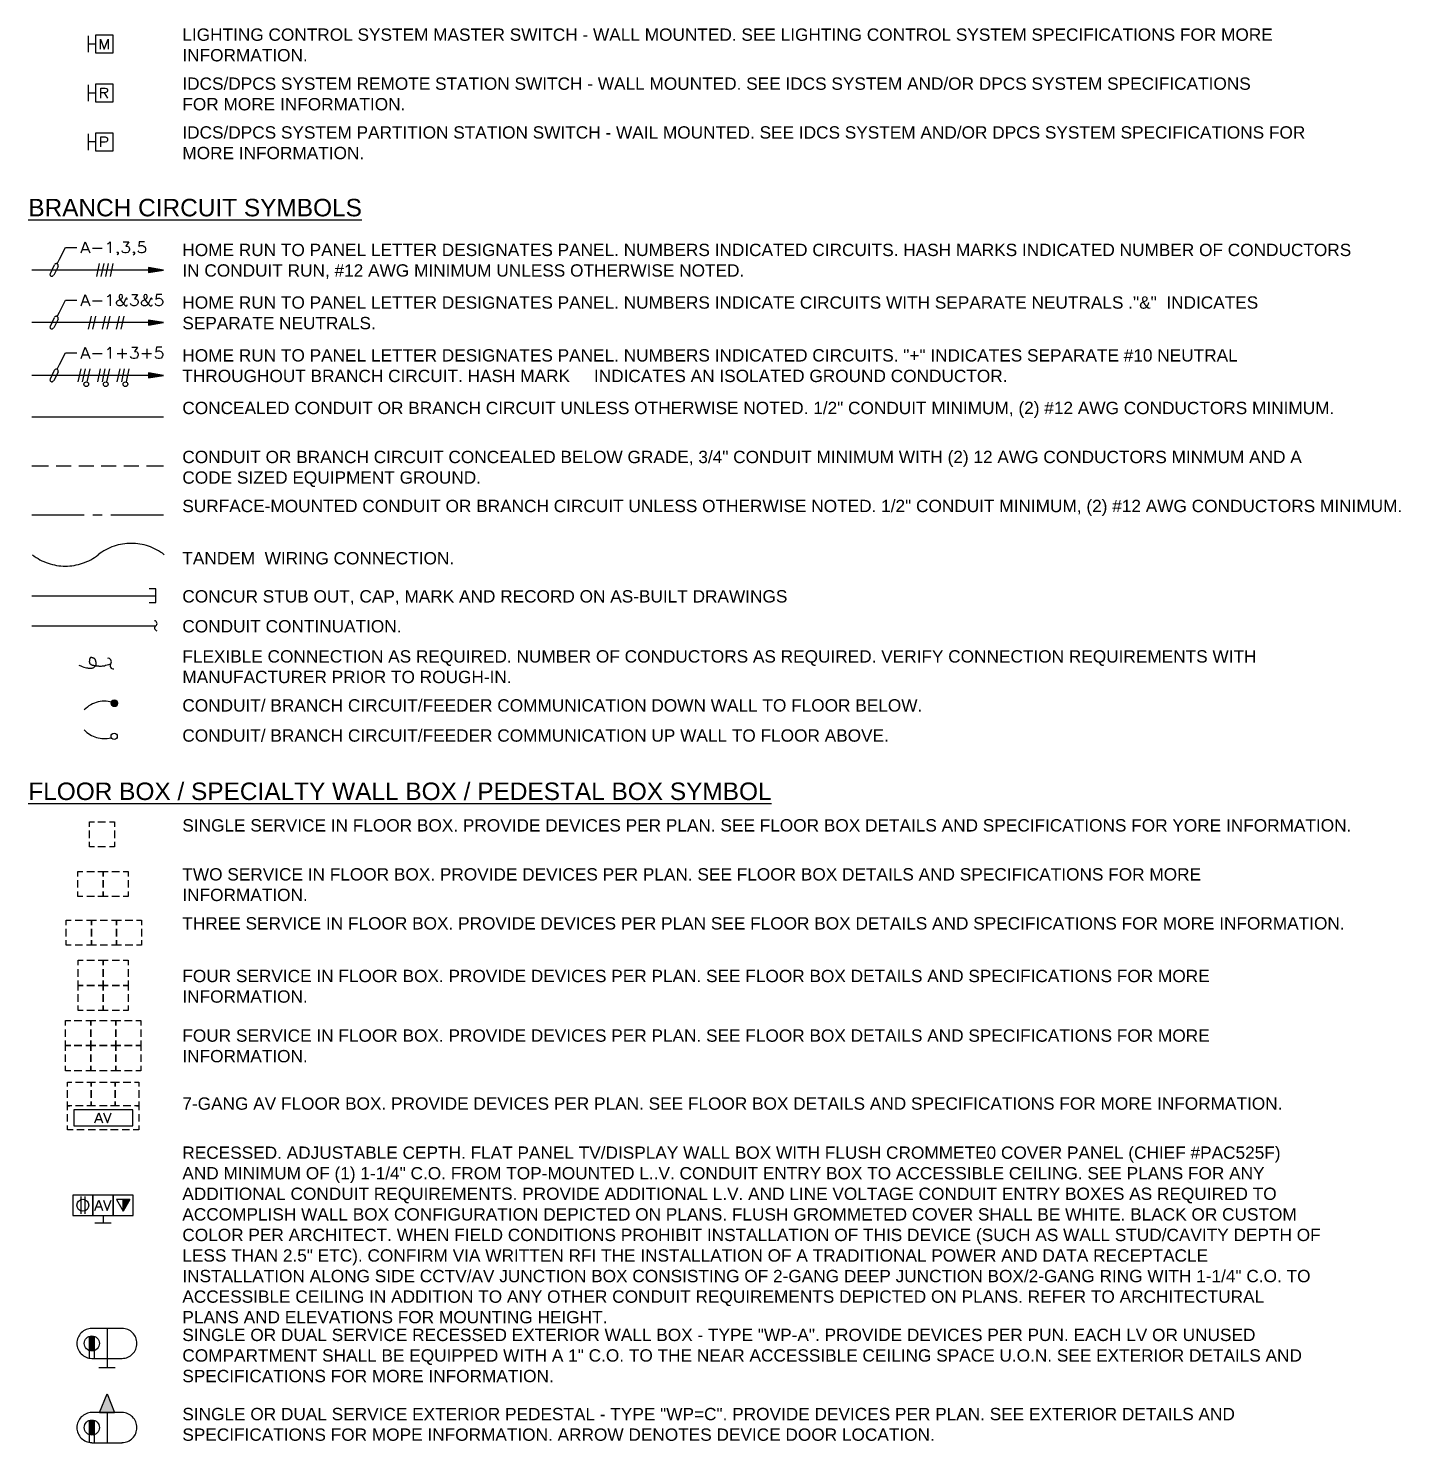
# Model space of a CAD drawing. Header units: millimetres. Extents: x 79 to 982, y 72 to 740.
# Drawn here: x 443.9 to 733.2, y 105.1 to 403.2 of the extents above; entities that cross this region are included whole.
import ezdxf

# ---------------------------------------------------------------- set-up
doc = ezdxf.new("R2010")
doc.units = ezdxf.units.MM
doc.styles.add('Arial', font='arial.ttf', dxfattribs={"height": 0.1875})

msp = doc.modelspace()

# ---------------------------------------------------------------- hatches: boundary and pattern name
h = msp.add_hatch(color=256)
h.dxf.hatch_style = 2
h.paths.add_polyline_path([(469.236778, 352.834222), (469.236778, 351.775889), (472.411778, 352.283889)])
h = msp.add_hatch(color=256)
h.dxf.hatch_style = 2
h.paths.add_polyline_path([(469.236778, 341.700556), (469.236778, 340.642222), (472.411778, 341.192556)])
h = msp.add_hatch(color=256)
h.dxf.hatch_style = 2
h.paths.add_polyline_path([(469.236778, 330.609222), (469.236778, 329.550889), (472.411778, 330.058889)])
h = msp.add_hatch(color=256)
h.paths.add_polyline_path([(461.405111, 260.970889), (462.717444, 260.970889), (461.489778, 261.309556)])
h.paths.add_polyline_path([(462.717444, 260.970889), (461.489778, 261.309556), (462.632778, 261.309556)])
h = msp.add_hatch(color=256)
h.paths.add_polyline_path([(461.489778, 260.632222), (462.632778, 260.632222), (461.405111, 260.970889)])
h.paths.add_polyline_path([(462.632778, 260.632222), (461.405111, 260.970889), (462.717444, 260.970889)])
h = msp.add_hatch(color=256)
h.paths.add_polyline_path([(461.489778, 261.309556), (462.632778, 261.309556), (461.743778, 261.521222)])
h.paths.add_polyline_path([(462.632778, 261.309556), (461.743778, 261.521222), (462.421111, 261.521222)])
h = msp.add_hatch(color=256)
h.paths.add_polyline_path([(461.489778, 260.632222), (461.743778, 260.378222), (462.421111, 260.378222)])
h.paths.add_polyline_path([(461.743778, 260.378222), (462.421111, 260.378222), (462.082444, 260.293556)])
h = msp.add_hatch(color=256)
h.dxf.hatch_style = 2
h.paths.add_polyline_path([(461.489778, 260.632222), (462.632778, 260.632222), (462.421111, 260.378222)])
h = msp.add_hatch(color=256)
h.dxf.hatch_style = 2
h.paths.add_polyline_path([(462.082444, 261.605889), (461.743778, 261.521222), (462.421111, 261.521222)])
h = msp.add_hatch(color=256)
h.dxf.hatch_style = 2
h.paths.add_polyline_path([(463.902778, 153.909889), (463.902778, 156.365222), (465.299778, 156.365222)])
h = msp.add_hatch(color=256)
h.paths.add_polyline_path([(460.516111, 115.428889), (462.082444, 111.449556), (458.907444, 111.449556)])
h.paths.add_polyline_path([(462.082444, 111.449556), (458.907444, 111.449556), (460.516111, 111.449556)])

# ---------------------------------------------------------------- linework, layer by layer
for points in [[(456.536778, 401.644556), (456.536778, 398.215556)], [(458.103111, 399.908889), (456.536778, 399.908889)], [(459.119111, 398.850556), (459.119111, 400.967222), (459.923444, 398.850556), (460.727778, 400.967222), (460.727778, 398.850556)], [(456.536778, 391.315222), (456.536778, 387.886222)], [(459.246111, 388.521222), (459.246111, 390.637889), (460.135111, 390.637889), (460.431444, 390.553222), (460.558444, 390.468556), (460.643111, 390.256889), (460.643111, 390.045222), (460.558444, 389.833556), (460.431444, 389.748889), (460.135111, 389.664222), (459.246111, 389.664222)], [(458.103111, 389.579556), (456.536778, 389.579556)], [(459.923444, 389.664222), (460.643111, 388.521222)], [(456.536778, 380.985889), (456.536778, 377.556889)], [(458.103111, 379.292556), (456.536778, 379.292556)], [(459.246111, 378.234222), (459.246111, 380.350889), (460.135111, 380.350889), (460.431444, 380.223889), (460.558444, 380.139222), (460.643111, 379.927556), (460.643111, 379.631222), (460.558444, 379.419556), (460.431444, 379.334889), (460.135111, 379.207889), (459.246111, 379.207889)], [(455.055111, 355.882222), (455.944111, 358.252889), (456.875444, 355.882222)], [(460.600778, 357.787222), (460.854778, 357.914222), (461.193444, 358.252889), (461.193444, 355.882222)], [(463.902778, 358.252889), (465.130444, 358.252889), (464.453111, 357.321556), (464.791778, 357.321556), (465.045778, 357.236889), (465.130444, 357.109889), (465.257444, 356.771222), (465.257444, 356.559556), (465.130444, 356.220889), (464.918778, 355.966889), (464.580111, 355.882222), (464.241444, 355.882222), (463.902778, 355.966889), (463.775778, 356.093889), (463.691111, 356.305556)], [(468.432444, 358.252889), (467.289444, 358.252889), (467.204778, 357.236889), (467.289444, 357.321556), (467.628111, 357.448556), (467.966778, 357.448556), (468.305444, 357.321556), (468.559444, 357.109889), (468.644111, 356.771222), (468.644111, 356.559556), (468.559444, 356.220889), (468.305444, 355.966889), (467.966778, 355.882222), (467.628111, 355.882222), (467.289444, 355.966889), (467.204778, 356.093889), (467.077778, 356.305556)], [(450.525444, 354.569889), (451.753111, 357.067556), (454.166111, 357.067556)], [(455.393778, 356.644222), (456.536778, 356.644222)], [(457.425778, 356.898222), (459.457778, 356.898222)], [(462.886778, 355.966889), (462.759778, 355.882222), (462.632778, 355.966889), (462.759778, 356.093889), (462.886778, 355.966889), (462.886778, 355.755222), (462.759778, 355.543556), (462.632778, 355.416556)], [(466.273444, 355.966889), (466.146444, 355.882222), (466.061778, 355.966889), (466.146444, 356.093889), (466.273444, 355.966889), (466.273444, 355.755222), (466.146444, 355.543556), (466.061778, 355.416556)], [(472.411778, 352.283889), (444.641111, 352.283889)], [(448.578111, 351.564222), (449.467111, 353.384556)], [(450.229111, 353.045889), (449.297778, 351.183222)], [(450.183871, 353.051074), (450.220091, 353.151643), (450.228613, 353.256412), (450.209714, 353.359814), (450.163671, 353.456283), (450.093857, 353.537228), (450.00678, 353.596107), (449.907427, 353.63043), (449.800781, 353.637704), (449.695983, 353.616646), (449.601927, 353.569714), (449.523232, 353.500027), (449.464518, 353.410703)], [(450.017444, 353.596222), (450.525444, 354.569889)], [(458.865111, 353.680889), (458.272444, 350.929222)], [(459.838778, 353.680889), (459.203778, 350.929222)], [(460.770111, 353.680889), (460.177444, 350.929222)], [(461.743778, 353.680889), (461.151111, 350.929222)], [(448.538702, 351.559072), (448.502472, 351.458503), (448.493941, 351.353731), (448.512833, 351.250324), (448.55887, 351.15385), (448.628682, 351.072899), (448.715758, 351.014012), (448.815113, 350.979684), (448.921761, 350.972406), (449.026563, 350.993462), (449.120623, 351.040394), (449.199321, 351.110082), (449.258037, 351.199408)], [(450.525444, 343.436222), (451.753111, 345.933889), (454.166111, 345.933889)], [(455.055111, 344.748556), (455.944111, 347.119222), (456.875444, 344.748556)], [(460.600778, 346.695889), (460.854778, 346.780556), (461.193444, 347.119222), (461.193444, 344.748556)], [(464.791778, 346.103222), (464.791778, 346.230222), (464.707111, 346.357222), (464.580111, 346.357222), (464.453111, 346.230222), (464.368444, 346.018556), (464.114444, 345.425889), (463.902778, 345.087222), (463.691111, 344.875556), (463.437111, 344.748556), (462.971444, 344.748556), (462.759778, 344.875556), (462.632778, 344.960222), (462.548111, 345.214222), (462.548111, 345.425889), (462.632778, 345.679889), (462.759778, 345.764556), (463.564111, 346.230222), (463.691111, 346.357222), (463.775778, 346.568889), (463.775778, 346.780556), (463.691111, 347.034556), (463.437111, 347.119222), (463.225444, 347.034556), (463.098444, 346.780556), (463.098444, 346.568889), (463.225444, 346.230222), (463.437111, 345.891556), (464.029778, 345.087222), (464.241444, 344.875556), (464.453111, 344.748556), (464.707111, 344.748556), (464.791778, 344.875556), (464.791778, 344.960222)], [(465.723111, 347.119222), (466.950778, 347.119222), (466.273444, 346.230222), (466.612111, 346.230222), (466.866111, 346.103222), (466.950778, 346.018556), (467.077778, 345.679889), (467.077778, 345.425889), (466.950778, 345.087222), (466.739111, 344.875556), (466.400444, 344.748556), (466.061778, 344.748556), (465.723111, 344.875556), (465.596111, 344.960222), (465.469111, 345.214222)], [(470.041111, 346.103222), (470.041111, 346.230222), (469.914111, 346.357222), (469.787111, 346.357222), (469.702444, 346.230222), (469.575444, 346.018556), (469.321444, 345.425889), (469.109778, 345.087222), (468.898111, 344.875556), (468.644111, 344.748556), (468.220778, 344.748556), (467.966778, 344.875556), (467.882111, 344.960222), (467.755111, 345.214222), (467.755111, 345.425889), (467.882111, 345.679889), (467.966778, 345.764556), (468.771111, 346.230222), (468.898111, 346.357222), (468.982778, 346.568889), (468.982778, 346.780556), (468.898111, 347.034556), (468.644111, 347.119222), (468.432444, 347.034556), (468.305444, 346.780556), (468.305444, 346.568889), (468.432444, 346.230222), (468.644111, 345.891556), (469.236778, 345.087222), (469.448444, 344.875556), (469.702444, 344.748556), (469.914111, 344.748556), (470.041111, 344.875556), (470.041111, 344.960222)], [(472.073111, 347.119222), (470.930111, 347.119222), (470.803111, 346.103222), (470.930111, 346.230222), (471.268778, 346.357222), (471.607444, 346.357222), (471.946111, 346.230222), (472.157778, 346.018556), (472.284778, 345.679889), (472.284778, 345.425889), (472.157778, 345.087222), (471.946111, 344.875556), (471.607444, 344.748556), (471.268778, 344.748556), (470.930111, 344.875556), (470.803111, 344.960222), (470.718444, 345.214222)], [(450.017444, 342.462556), (450.525444, 343.436222)], [(455.393778, 345.552889), (456.536778, 345.552889)], [(457.425778, 345.764556), (459.457778, 345.764556)], [(472.411778, 341.192556), (444.641111, 341.192556)], [(448.538702, 340.467738), (448.502472, 340.367169), (448.493941, 340.262398), (448.512833, 340.158991), (448.55887, 340.062516), (448.628682, 339.981565), (448.715758, 339.922679), (448.815113, 339.888351), (448.921761, 339.881073), (449.026563, 339.902129), (449.120623, 339.94906), (449.199321, 340.018748), (449.258037, 340.108075)], [(448.578111, 340.430556), (449.467111, 342.293222)], [(450.229111, 341.912222), (449.297778, 340.091889)], [(450.183871, 341.95974), (450.220091, 342.06031), (450.228613, 342.165079), (450.209714, 342.268481), (450.163671, 342.36495), (450.093857, 342.445894), (450.00678, 342.504774), (449.907427, 342.539097), (449.800781, 342.546371), (449.695983, 342.525312), (449.601927, 342.47838), (449.523232, 342.408693), (449.464518, 342.31937)], [(456.579111, 339.795556), (457.214111, 342.547222)], [(457.552778, 339.795556), (458.145444, 342.547222)], [(459.584778, 339.795556), (460.177444, 342.547222)], [(460.558444, 339.795556), (461.151111, 342.547222)], [(462.548111, 339.795556), (463.140778, 342.547222)], [(463.479444, 339.795556), (464.114444, 342.547222)], [(450.525444, 332.344889), (451.753111, 334.842556), (454.166111, 334.842556)], [(455.055111, 333.657222), (455.944111, 336.027889), (456.875444, 333.657222)], [(455.393778, 334.419222), (456.536778, 334.419222)], [(457.425778, 334.673222), (459.457778, 334.673222)], [(460.600778, 335.562222), (460.854778, 335.689222), (461.193444, 336.027889), (461.193444, 333.657222)], [(462.632778, 334.673222), (464.707111, 334.673222)], [(463.691111, 335.689222), (463.691111, 333.657222)], [(465.723111, 336.027889), (466.950778, 336.027889), (466.273444, 335.096556), (466.612111, 335.096556), (466.866111, 335.011889), (466.950778, 334.884889), (467.077778, 334.546222), (467.077778, 334.334556), (466.950778, 333.995889), (466.739111, 333.741889), (466.400444, 333.657222), (466.061778, 333.657222), (465.723111, 333.741889), (465.596111, 333.868889), (465.469111, 334.080556)], [(467.882111, 334.673222), (469.914111, 334.673222)], [(468.898111, 335.689222), (468.898111, 333.657222)], [(472.073111, 336.027889), (470.930111, 336.027889), (470.803111, 335.011889), (470.930111, 335.096556), (471.268778, 335.223556), (471.607444, 335.223556), (471.946111, 335.096556), (472.157778, 334.884889), (472.284778, 334.546222), (472.284778, 334.334556), (472.157778, 333.995889), (471.946111, 333.741889), (471.607444, 333.657222), (471.268778, 333.657222), (470.930111, 333.741889), (470.803111, 333.868889), (470.718444, 334.080556)], [(448.578111, 329.339222), (449.467111, 331.159556)], [(450.183871, 330.826074), (450.220091, 330.926643), (450.228613, 331.031412), (450.209714, 331.134814), (450.163671, 331.231283), (450.093857, 331.312228), (450.00678, 331.371107), (449.907427, 331.40543), (449.800781, 331.412704), (449.695983, 331.391646), (449.601927, 331.344714), (449.523232, 331.275027), (449.464518, 331.185703)], [(450.017444, 331.371222), (450.525444, 332.344889)], [(454.970444, 331.455889), (454.377778, 328.704222)], [(455.944111, 331.455889), (455.309111, 328.704222)], [(456.875444, 331.455889), (456.282778, 328.704222)], [(459.076778, 331.455889), (458.484111, 328.704222)], [(460.050444, 331.455889), (459.457778, 328.704222)], [(461.024111, 331.455889), (460.389111, 328.704222)], [(463.183111, 331.455889), (462.590444, 328.704222)], [(464.156778, 331.455889), (463.564111, 328.704222)], [(465.130444, 331.455889), (464.537778, 328.704222)], [(472.411778, 330.058889), (444.641111, 330.058889)], [(448.538702, 329.334072), (448.502472, 329.233503), (448.493941, 329.128731), (448.512833, 329.025324), (448.55887, 328.92885), (448.628682, 328.847899), (448.715758, 328.789012), (448.815113, 328.754684), (448.921761, 328.747406), (449.026563, 328.768462), (449.120623, 328.815394), (449.199321, 328.885082), (449.258037, 328.974408)], [(450.229111, 330.820889), (449.297778, 328.958222)], [(444.641111, 321.338222), (472.411778, 321.338222)], [(444.641111, 311.008889), (448.197111, 311.008889)], [(449.763444, 311.008889), (452.938444, 311.008889)], [(454.547111, 311.008889), (457.722111, 311.008889)], [(459.288444, 311.008889), (462.463444, 311.008889)], [(464.072111, 311.008889), (467.247111, 311.008889)], [(468.813444, 311.008889), (472.411778, 311.008889)], [(444.641111, 300.679556), (455.690111, 300.679556)], [(457.552778, 300.679556), (459.457778, 300.679556)], [(461.320444, 300.679556), (472.411778, 300.679556)], [(444.779521, 292.270022), (445.167589, 291.981157), (445.564649, 291.710929), (445.970101, 291.459336), (446.383346, 291.226381), (446.803785, 291.012061), (447.230819, 290.816379), (447.663846, 290.639332), (448.102269, 290.480922), (448.545488, 290.341149), (448.992903, 290.220012), (449.443915, 290.117511), (449.897924, 290.033647), (450.354331, 289.96842), (450.812536, 289.921829), (451.271941, 289.893874), (451.731944, 289.884556), (452.191948, 289.893874), (452.651353, 289.921829), (453.109558, 289.96842), (453.565965, 290.033647), (454.019974, 290.117511), (454.470986, 290.220012), (454.918401, 290.341149), (455.36162, 290.480922), (455.800043, 290.639332), (456.23307, 290.816379), (456.660103, 291.012061), (457.080542, 291.226381), (457.493788, 291.459336), (457.89924, 291.710929), (458.2963, 291.981157), (458.684368, 292.270022)], [(472.568833, 292.283437), (472.18077, 292.572242), (471.783718, 292.842412), (471.378276, 293.093948), (470.965043, 293.32685), (470.544619, 293.541118), (470.117603, 293.736751), (469.684594, 293.913751), (469.246191, 294.072117), (468.802995, 294.211849), (468.355604, 294.332947), (467.904618, 294.435411), (467.450636, 294.519241), (466.994257, 294.584437), (466.536081, 294.630999), (466.076707, 294.658927), (465.616735, 294.668222), (465.156764, 294.658883), (464.697392, 294.63091), (464.239221, 294.584303), (463.782848, 294.519063), (463.328874, 294.435189), (462.877897, 294.332681), (462.430517, 294.211539), (461.987333, 294.071764), (461.548945, 293.913356), (461.115952, 293.736313), (460.688954, 293.540637), (460.268549, 293.326328), (459.855337, 293.093385), (459.449918, 292.841809), (459.052891, 292.571599), (458.664855, 292.282755)], [(444.641111, 283.619222), (470.803111, 283.619222)], [(469.406111, 282.179889), (470.803111, 282.179889), (470.803111, 285.100889), (469.406111, 285.100889)], [(470.791501, 277.315643), (470.924758, 277.4326), (471.014199, 277.581116), (471.055059, 277.749601), (471.042575, 277.926464), (470.976551, 278.091015), (470.866199, 278.224728), (470.720869, 278.319258), (470.54991, 278.36626)], [(470.814721, 277.307468), (470.685806, 277.195651), (470.597118, 277.053999), (470.553148, 276.892762), (470.558384, 276.72219), (470.613697, 276.56075), (470.711753, 276.425414), (470.844734, 276.324187), (471.004821, 276.265075)], [(444.641111, 277.269222), (470.803111, 277.269222)], [(454.547111, 268.971889), (454.970444, 268.844889), (455.309111, 268.717889), (455.647778, 268.590889), (455.901778, 268.506222), (456.155778, 268.463889), (456.367444, 268.421556), (456.536778, 268.379222), (456.706111, 268.336889), (456.875444, 268.336889), (457.002444, 268.336889), (457.129444, 268.336889), (457.298778, 268.379222), (457.383444, 268.379222), (457.510444, 268.421556), (457.595111, 268.463889), (457.722111, 268.506222), (457.806778, 268.590889), (457.891444, 268.633222), (457.976111, 268.717889), (458.018444, 268.760222), (458.103111, 268.844889), (458.145444, 268.929556), (458.187778, 269.014222), (458.230111, 269.098889), (458.230111, 269.183556), (458.230111, 269.268222), (458.230111, 269.352889), (458.230111, 269.395222), (458.230111, 269.479889), (458.230111, 269.564556), (458.230111, 269.649222), (458.187778, 269.733889), (458.187778, 269.818556), (458.145444, 269.903222), (458.103111, 269.987889), (458.103111, 270.030222), (458.060778, 270.114889), (458.018444, 270.199556), (457.976111, 270.241889), (457.933778, 270.326556), (457.849111, 270.368889), (457.806778, 270.411222), (457.722111, 270.453556), (457.679778, 270.453556), (457.595111, 270.495889), (457.510444, 270.538222), (457.468111, 270.538222), (457.383444, 270.538222), (457.341111, 270.580556), (457.256444, 270.580556), (457.214111, 270.580556), (457.171778, 270.580556), (457.087111, 270.580556), (457.044778, 270.580556), (457.002444, 270.538222), (456.960111, 270.538222), (456.960111, 270.495889), (456.917778, 270.453556), (456.917778, 270.411222), (456.875444, 270.368889), (456.875444, 270.326556), (456.833111, 270.241889), (456.833111, 270.199556), (456.833111, 270.114889), (456.790778, 270.072556), (456.790778, 269.987889), (456.790778, 269.903222), (456.790778, 269.860889), (456.748444, 269.776222), (456.748444, 269.691556), (456.790778, 269.649222), (456.790778, 269.564556), (456.790778, 269.522222), (456.833111, 269.479889), (456.833111, 269.395222), (456.875444, 269.352889), (456.917778, 269.310556), (456.960111, 269.268222), (457.002444, 269.268222), (457.044778, 269.225889), (457.087111, 269.183556), (457.129444, 269.141222), (457.171778, 269.141222), (457.214111, 269.098889), (457.256444, 269.056556), (457.298778, 269.056556), (457.383444, 269.014222), (457.468111, 269.014222), (457.552778, 268.971889), (457.637444, 268.971889), (457.722111, 268.929556), (457.849111, 268.929556), (457.933778, 268.929556), (458.060778, 268.887222), (458.187778, 268.887222), (458.272444, 268.887222), (458.399444, 268.844889), (458.484111, 268.844889), (458.611111, 268.844889), (458.695778, 268.844889), (458.822778, 268.802556), (458.949778, 268.802556), (459.076778, 268.802556), (459.203778, 268.802556), (459.373111, 268.802556), (459.542444, 268.844889), (459.754111, 268.844889), (459.965778, 268.887222), (460.219778, 268.971889), (460.558444, 269.056556), (460.897111, 269.141222), (461.320444, 269.310556)], [(461.301965, 269.328332), (461.406164, 269.518336), (461.446855, 269.726287), (461.423411, 269.936882), (461.335203, 270.134815), (461.190621, 270.296242), (461.008014, 270.403734), (460.801602, 270.45161), (460.585606, 270.434187)], [(461.29659, 269.335112), (461.195223, 269.152829), (461.152527, 268.953076), (461.169377, 268.749505), (461.246651, 268.55577), (461.377627, 268.393442), (461.546787, 268.278949), (461.741806, 268.21822), (461.950359, 268.217185)], [(462.045485, 260.972088), (461.630225, 261.123692), (461.209107, 261.241312), (460.783966, 261.32536), (460.356638, 261.37625), (459.92896, 261.394395), (459.502768, 261.380207), (459.079897, 261.334099), (458.662183, 261.256484), (458.251463, 261.147775), (457.849571, 261.008385), (457.458345, 260.838726), (457.07962, 260.639213), (456.715232, 260.410256), (456.367017, 260.152271), (456.036811, 259.865668), (455.72645, 259.550862)], [(455.725003, 255.365174), (455.999095, 255.084531), (456.289387, 254.825708), (456.594599, 254.589086), (456.913449, 254.375041), (457.244658, 254.183955), (457.586945, 254.016203), (457.93903, 253.872167), (458.299631, 253.752224), (458.66747, 253.656752), (459.041263, 253.586131), (459.419733, 253.540739), (459.801597, 253.520955), (460.185576, 253.527158), (460.570389, 253.559726), (460.954755, 253.619038), (461.337394, 253.705472)], [(456.790778, 235.994222), (457.849111, 235.994222)], [(456.790778, 234.935889), (456.790778, 235.994222)], [(458.611111, 235.994222), (460.219778, 235.994222)], [(461.024111, 235.994222), (462.082444, 235.994222), (462.082444, 234.935889)], [(456.790778, 232.522889), (456.790778, 234.131556)], [(462.082444, 234.131556), (462.082444, 232.522889)], [(457.849111, 230.702556), (456.790778, 230.702556), (456.790778, 231.760889)], [(460.219778, 230.702556), (458.611111, 230.702556)], [(462.082444, 231.760889), (462.082444, 230.702556), (461.024111, 230.702556)], [(454.377778, 225.537889), (455.436111, 225.537889)], [(454.377778, 224.479556), (454.377778, 225.537889)], [(454.377778, 222.108889), (454.377778, 223.675222)], [(456.240444, 225.537889), (457.849111, 225.537889)], [(458.611111, 225.537889), (459.669444, 225.537889), (459.669444, 224.479556)], [(459.669444, 225.537889), (460.727778, 225.537889)], [(459.669444, 224.479556), (459.669444, 225.537889)], [(459.669444, 223.675222), (459.669444, 222.108889)], [(459.669444, 222.108889), (459.669444, 223.675222)], [(461.532111, 225.537889), (463.140778, 225.537889)], [(463.902778, 225.537889), (464.961111, 225.537889), (464.961111, 224.479556)], [(464.961111, 223.675222), (464.961111, 222.108889)], [(455.436111, 220.246222), (454.377778, 220.246222), (454.377778, 221.304556)], [(459.669444, 221.304556), (459.669444, 220.246222), (458.611111, 220.246222)], [(460.727778, 220.246222), (459.669444, 220.246222), (459.669444, 221.304556)], [(464.961111, 221.304556), (464.961111, 220.246222), (463.902778, 220.246222)], [(457.849111, 220.246222), (456.240444, 220.246222)], [(463.140778, 220.246222), (461.532111, 220.246222)], [(451.922444, 215.250889), (452.980778, 215.250889)], [(451.922444, 214.192556), (451.922444, 215.250889)], [(453.785111, 215.250889), (455.351444, 215.250889)], [(456.155778, 215.250889), (457.214111, 215.250889), (457.214111, 214.192556)], [(457.214111, 215.250889), (458.272444, 215.250889)], [(457.214111, 214.192556), (457.214111, 215.250889)], [(459.076778, 215.250889), (460.643111, 215.250889)], [(461.447444, 215.250889), (462.505778, 215.250889), (462.505778, 214.192556)], [(462.505778, 215.250889), (463.564111, 215.250889)], [(462.505778, 214.192556), (462.505778, 215.250889)], [(464.368444, 215.250889), (465.934778, 215.250889)], [(466.739111, 215.250889), (467.797444, 215.250889), (467.797444, 214.192556)], [(451.922444, 211.821889), (451.922444, 213.388222)], [(457.214111, 211.821889), (457.214111, 213.388222)], [(457.214111, 213.388222), (457.214111, 211.821889)], [(462.505778, 211.821889), (462.505778, 213.388222)], [(462.505778, 213.388222), (462.505778, 211.821889)], [(467.797444, 213.388222), (467.797444, 211.821889)], [(452.980778, 209.959222), (451.922444, 209.959222), (451.922444, 211.017556)], [(455.351444, 209.959222), (453.785111, 209.959222)], [(457.214111, 211.017556), (457.214111, 209.959222), (456.155778, 209.959222)], [(458.272444, 209.959222), (457.214111, 209.959222), (457.214111, 211.017556)], [(460.643111, 209.959222), (459.076778, 209.959222)], [(462.505778, 211.017556), (462.505778, 209.959222), (461.447444, 209.959222)], [(463.564111, 209.959222), (462.505778, 209.959222), (462.505778, 211.017556)], [(465.934778, 209.959222), (464.368444, 209.959222)], [(467.797444, 211.017556), (467.797444, 209.959222), (466.739111, 209.959222)], [(454.420111, 206.784222), (455.478444, 206.784222)], [(454.420111, 205.725889), (454.420111, 206.784222)], [(456.282778, 206.784222), (457.849111, 206.784222)], [(458.653444, 206.784222), (459.711778, 206.784222), (459.711778, 205.725889)], [(459.711778, 206.784222), (460.770111, 206.784222)], [(459.711778, 205.725889), (459.711778, 206.784222)], [(461.574444, 206.784222), (463.140778, 206.784222)], [(463.945111, 206.784222), (465.003444, 206.784222), (465.003444, 205.725889)], [(454.420111, 203.312889), (454.420111, 204.921556)], [(459.711778, 203.312889), (459.711778, 204.921556)], [(459.711778, 204.921556), (459.711778, 203.312889)], [(465.003444, 204.921556), (465.003444, 203.312889)], [(455.478444, 201.492556), (454.420111, 201.492556), (454.420111, 202.550889)], [(454.420111, 201.492556), (455.478444, 201.492556)], [(454.420111, 200.434222), (454.420111, 201.492556)], [(457.849111, 201.492556), (456.282778, 201.492556)], [(456.282778, 201.492556), (457.849111, 201.492556)], [(459.711778, 202.550889), (459.711778, 201.492556), (458.653444, 201.492556)], [(458.653444, 201.492556), (459.711778, 201.492556), (459.711778, 200.434222)], [(460.770111, 201.492556), (459.711778, 201.492556), (459.711778, 202.550889)], [(459.711778, 201.492556), (460.770111, 201.492556)], [(459.711778, 200.434222), (459.711778, 201.492556)], [(463.140778, 201.492556), (461.574444, 201.492556)], [(461.574444, 201.492556), (463.140778, 201.492556)], [(465.003444, 202.550889), (465.003444, 201.492556), (463.945111, 201.492556)], [(463.945111, 201.492556), (465.003444, 201.492556), (465.003444, 200.434222)], [(454.420111, 198.021222), (454.420111, 199.629889)], [(455.478444, 196.200889), (454.420111, 196.200889), (454.420111, 197.259222)], [(459.711778, 197.259222), (459.711778, 196.200889), (458.653444, 196.200889)], [(459.711778, 198.021222), (459.711778, 199.629889)], [(459.711778, 199.629889), (459.711778, 198.021222)], [(460.770111, 196.200889), (459.711778, 196.200889), (459.711778, 197.259222)], [(465.003444, 197.259222), (465.003444, 196.200889), (463.945111, 196.200889)], [(465.003444, 199.629889), (465.003444, 198.021222)], [(451.795444, 194.084222), (452.853778, 194.084222)], [(451.795444, 193.025889), (451.795444, 194.084222)], [(453.615778, 194.084222), (455.224444, 194.084222)], [(456.028778, 194.084222), (457.087111, 194.084222), (457.087111, 193.025889)], [(457.849111, 196.200889), (456.282778, 196.200889)], [(457.087111, 194.084222), (458.145444, 194.084222)], [(457.087111, 193.025889), (457.087111, 194.084222)], [(458.907444, 194.084222), (460.516111, 194.084222)], [(461.320444, 194.084222), (462.378778, 194.084222), (462.378778, 193.025889)], [(463.140778, 196.200889), (461.574444, 196.200889)], [(462.378778, 194.084222), (463.437111, 194.084222)], [(462.378778, 193.025889), (462.378778, 194.084222)], [(464.199111, 194.084222), (465.807778, 194.084222)], [(466.612111, 194.084222), (467.670444, 194.084222), (467.670444, 193.025889)], [(451.795444, 190.655222), (451.795444, 192.221556)], [(457.087111, 190.655222), (457.087111, 192.221556)], [(457.087111, 192.221556), (457.087111, 190.655222)], [(462.378778, 190.655222), (462.378778, 192.221556)], [(462.378778, 192.221556), (462.378778, 190.655222)], [(467.670444, 192.221556), (467.670444, 190.655222)], [(452.853778, 188.792556), (451.795444, 188.792556), (451.795444, 189.850889)], [(451.795444, 188.792556), (452.853778, 188.792556)], [(451.795444, 187.734222), (451.795444, 188.792556)], [(455.224444, 188.792556), (453.615778, 188.792556)], [(453.615778, 188.792556), (455.224444, 188.792556)], [(457.087111, 189.850889), (457.087111, 188.792556), (456.028778, 188.792556)], [(456.028778, 188.792556), (457.087111, 188.792556), (457.087111, 187.734222)], [(458.145444, 188.792556), (457.087111, 188.792556), (457.087111, 189.850889)], [(457.087111, 188.792556), (458.145444, 188.792556)], [(457.087111, 187.734222), (457.087111, 188.792556)], [(460.516111, 188.792556), (458.907444, 188.792556)], [(458.907444, 188.792556), (460.516111, 188.792556)], [(462.378778, 189.850889), (462.378778, 188.792556), (461.320444, 188.792556)], [(461.320444, 188.792556), (462.378778, 188.792556), (462.378778, 187.734222)], [(463.437111, 188.792556), (462.378778, 188.792556), (462.378778, 189.850889)], [(462.378778, 188.792556), (463.437111, 188.792556)], [(462.378778, 187.734222), (462.378778, 188.792556)], [(465.807778, 188.792556), (464.199111, 188.792556)], [(464.199111, 188.792556), (465.807778, 188.792556)], [(467.670444, 189.850889), (467.670444, 188.792556), (466.612111, 188.792556)], [(466.612111, 188.792556), (467.670444, 188.792556), (467.670444, 187.734222)], [(451.795444, 185.363556), (451.795444, 186.929889)], [(457.087111, 185.363556), (457.087111, 186.929889)], [(457.087111, 186.929889), (457.087111, 185.363556)], [(462.378778, 185.363556), (462.378778, 186.929889)], [(462.378778, 186.929889), (462.378778, 185.363556)], [(467.670444, 186.929889), (467.670444, 185.363556)], [(452.853778, 183.500889), (451.795444, 183.500889), (451.795444, 184.559222)], [(455.224444, 183.500889), (453.615778, 183.500889)], [(457.087111, 184.559222), (457.087111, 183.500889), (456.028778, 183.500889)], [(458.145444, 183.500889), (457.087111, 183.500889), (457.087111, 184.559222)], [(460.516111, 183.500889), (458.907444, 183.500889)], [(462.378778, 184.559222), (462.378778, 183.500889), (461.320444, 183.500889)], [(463.437111, 183.500889), (462.378778, 183.500889), (462.378778, 184.559222)], [(465.807778, 183.500889), (464.199111, 183.500889)], [(467.670444, 184.559222), (467.670444, 183.500889), (466.612111, 183.500889)], [(452.176444, 181.130222), (453.107778, 181.130222)], [(452.176444, 180.198889), (452.176444, 181.130222)], [(452.176444, 177.785889), (452.176444, 179.394556)], [(453.869778, 181.130222), (455.478444, 181.130222)], [(456.282778, 181.130222), (457.171778, 181.130222), (457.171778, 180.198889)], [(457.171778, 181.130222), (458.103111, 181.130222)], [(457.171778, 180.198889), (457.171778, 181.130222)], [(457.171778, 179.394556), (457.171778, 177.785889)], [(457.171778, 177.785889), (457.171778, 179.394556)], [(458.907444, 181.130222), (460.516111, 181.130222)], [(461.278111, 181.130222), (462.209444, 181.130222), (462.209444, 180.198889)], [(462.209444, 181.130222), (463.140778, 181.130222)], [(462.209444, 180.198889), (462.209444, 181.130222)], [(462.209444, 179.394556), (462.209444, 177.785889)], [(462.209444, 177.785889), (462.209444, 179.394556)], [(463.945111, 181.130222), (465.511444, 181.130222)], [(466.315778, 181.130222), (467.247111, 181.130222), (467.247111, 180.198889)], [(467.247111, 179.394556), (467.247111, 177.785889)], [(453.107778, 176.092556), (452.176444, 176.092556), (452.176444, 177.023889)], [(452.176444, 175.161222), (452.176444, 176.092556), (452.684444, 176.092556)], [(455.478444, 176.092556), (453.869778, 176.092556)], [(457.171778, 177.023889), (457.171778, 176.092556), (456.282778, 176.092556)], [(458.103111, 176.092556), (457.171778, 176.092556), (457.171778, 177.023889)], [(460.516111, 176.092556), (458.907444, 176.092556)], [(462.209444, 177.023889), (462.209444, 176.092556), (461.278111, 176.092556)], [(463.140778, 176.092556), (462.209444, 176.092556), (462.209444, 177.023889)], [(465.511444, 176.092556), (463.945111, 176.092556)], [(467.247111, 177.023889), (467.247111, 176.092556), (466.315778, 176.092556)], [(466.696778, 176.092556), (467.247111, 176.092556), (467.247111, 175.161222)], [(452.176444, 172.790556), (452.176444, 174.356889)], [(457.976111, 172.494222), (458.780444, 174.610889), (459.584778, 172.494222)], [(458.272444, 173.213889), (459.288444, 173.213889)], [(459.796444, 174.610889), (460.600778, 172.494222), (461.405111, 174.610889)], [(467.247111, 174.356889), (467.247111, 172.790556)], [(453.361778, 171.054889), (452.176444, 171.054889), (452.176444, 171.986222)], [(455.732444, 171.054889), (454.166111, 171.054889)], [(458.103111, 171.054889), (456.536778, 171.054889)], [(460.516111, 171.054889), (458.907444, 171.054889)], [(462.886778, 171.054889), (461.278111, 171.054889)], [(465.257444, 171.054889), (463.691111, 171.054889)], [(467.247111, 171.986222), (467.247111, 171.054889), (466.061778, 171.054889)], [(455.012778, 157.000222), (455.012778, 153.317222)], [(455.859444, 157.000222), (455.859444, 153.317222)], [(457.976111, 154.079222), (458.780444, 156.195889), (459.584778, 154.079222)], [(459.754111, 156.195889), (460.558444, 154.079222), (461.405111, 156.195889)], [(458.272444, 154.798889), (459.288444, 154.798889)], [(459.669444, 153.020889), (459.669444, 151.454556)], [(457.976111, 151.454556), (461.405111, 151.454556)], [(457.319944, 129.187222), (456.997481, 129.170939), (456.684333, 129.123148), (456.382086, 129.045432), (456.092325, 128.939379), (455.816635, 128.806572), (455.556601, 128.648598), (455.313808, 128.467041), (455.089843, 128.263487), (454.886289, 128.039521), (454.704733, 127.796728), (454.546759, 127.536694), (454.413953, 127.261004), (454.3079, 126.971243), (454.230185, 126.668997), (454.182394, 126.35585), (454.166111, 126.033389), (454.182394, 125.710927), (454.230185, 125.397781), (454.3079, 125.095535), (454.413953, 124.805774), (454.546759, 124.530084), (454.704733, 124.27005), (454.886289, 124.027257), (455.089843, 123.803291), (455.313808, 123.599737), (455.556601, 123.41818), (455.816635, 123.260206), (456.092325, 123.127399), (456.382086, 123.021345), (456.684333, 122.94363), (456.997481, 122.895838), (457.319944, 122.879556)], [(463.691111, 129.187222), (457.341111, 129.187222)], [(460.516111, 129.187222), (460.516111, 120.974556)], [(463.669944, 122.879556), (463.992408, 122.895838), (464.305555, 122.94363), (464.607803, 123.021345), (464.897564, 123.127399), (465.173254, 123.260206), (465.433288, 123.41818), (465.676081, 123.599737), (465.900046, 123.803291), (466.1036, 124.027257), (466.285156, 124.27005), (466.44313, 124.530084), (466.575936, 124.805774), (466.681989, 125.095535), (466.759704, 125.397781), (466.807495, 125.710927), (466.823778, 126.033389), (466.807495, 126.35585), (466.759704, 126.668997), (466.681989, 126.971243), (466.575936, 127.261004), (466.44313, 127.536694), (466.285156, 127.796728), (466.1036, 128.039521), (465.900046, 128.263487), (465.676081, 128.467041), (465.433288, 128.648598), (465.173254, 128.806572), (464.897564, 128.939379), (464.607803, 129.045432), (464.305555, 129.123148), (463.992408, 129.170939), (463.669944, 129.187222)], [(456.790778, 127.028222), (457.383444, 127.578556)], [(456.790778, 127.239889), (457.087111, 127.536222)], [(456.790778, 126.774222), (457.552778, 127.536222)], [(456.790778, 127.493889), (456.833111, 127.493889)], [(456.790778, 126.520222), (457.764444, 127.493889)], [(456.790778, 122.837222), (456.790778, 127.493889)], [(456.790778, 126.308556), (457.849111, 127.366889)], [(456.790778, 126.054556), (457.849111, 127.112889)], [(456.790778, 125.842889), (457.849111, 126.901222)], [(456.790778, 125.588889), (457.849111, 126.647222)], [(456.790778, 125.377222), (457.849111, 126.435556)], [(456.790778, 125.123222), (457.849111, 126.181556)], [(456.790778, 124.911556), (457.849111, 125.969889)], [(456.790778, 124.657556), (457.849111, 125.715889)], [(456.833111, 124.488222), (457.849111, 125.504222)], [(457.044778, 124.445889), (457.849111, 125.250222)], [(457.849111, 122.837222), (457.849111, 127.493889)], [(457.256444, 124.445889), (457.849111, 125.038556)], [(457.341111, 122.837222), (463.691111, 122.837222)], [(457.510444, 124.445889), (457.849111, 124.784556)], [(457.806778, 124.488222), (457.849111, 124.572889)], [(458.780444, 120.974556), (462.209444, 120.974556)], [(457.319944, 111.449556), (456.997481, 111.433273), (456.684333, 111.385481), (456.382086, 111.307766), (456.092325, 111.201712), (455.816635, 111.068905), (455.556601, 110.910931), (455.313808, 110.729374), (455.089843, 110.52582), (454.886289, 110.301854), (454.704733, 110.059061), (454.546759, 109.799027), (454.413953, 109.523337), (454.3079, 109.233577), (454.230185, 108.93133), (454.182394, 108.618184), (454.166111, 108.295722), (454.182394, 107.973261), (454.230185, 107.660114), (454.3079, 107.357868), (454.413953, 107.068107), (454.546759, 106.792417), (454.704733, 106.532383), (454.886289, 106.289591), (455.089843, 106.065625), (455.313808, 105.86207), (455.556601, 105.680514), (455.816635, 105.522539), (456.092325, 105.389732), (456.382086, 105.283679), (456.684333, 105.205963), (456.997481, 105.158172), (457.319944, 105.141889)], [(463.691111, 111.449556), (457.341111, 111.449556)], [(460.516111, 111.449556), (460.516111, 105.099556)], [(463.669944, 105.141889), (463.992408, 105.158172), (464.305555, 105.205963), (464.607803, 105.283679), (464.897564, 105.389732), (465.173254, 105.522539), (465.433288, 105.680514), (465.676081, 105.86207), (465.900046, 106.065625), (466.1036, 106.289591), (466.285156, 106.532383), (466.44313, 106.792417), (466.575936, 107.068107), (466.681989, 107.357868), (466.759704, 107.660114), (466.807495, 107.973261), (466.823778, 108.295722), (466.807495, 108.618184), (466.759704, 108.93133), (466.681989, 109.233577), (466.575936, 109.523337), (466.44313, 109.799027), (466.285156, 110.059061), (466.1036, 110.301854), (465.900046, 110.52582), (465.676081, 110.729374), (465.433288, 110.910931), (465.173254, 111.068905), (464.897564, 111.201712), (464.607803, 111.307766), (464.305555, 111.385481), (463.992408, 111.433273), (463.669944, 111.449556)], [(456.790778, 109.502222), (457.087111, 109.840889)], [(456.790778, 109.290556), (457.383444, 109.840889)], [(456.790778, 109.036556), (457.552778, 109.840889)], [(456.790778, 109.756222), (456.833111, 109.798556)], [(456.790778, 108.824889), (457.764444, 109.798556)], [(456.790778, 105.099556), (456.790778, 109.756222)], [(456.790778, 108.570889), (457.849111, 109.629222)], [(456.790778, 108.359222), (457.849111, 109.417556)], [(456.790778, 108.105222), (457.849111, 109.163556)], [(456.790778, 107.893556), (457.849111, 108.951889)], [(456.790778, 107.639556), (457.849111, 108.697889)], [(456.790778, 107.427889), (457.849111, 108.486222)], [(456.790778, 107.173889), (457.849111, 108.232222)], [(456.790778, 106.962222), (457.849111, 108.020556)], [(456.833111, 106.792889), (457.849111, 107.766556)], [(457.044778, 106.750556), (457.849111, 107.554889)], [(457.849111, 105.099556), (457.849111, 109.756222)], [(457.256444, 106.708222), (457.849111, 107.300889)], [(457.341111, 105.099556), (463.691111, 105.099556)], [(457.510444, 106.708222), (457.849111, 107.089222)], [(457.806778, 106.792889), (457.849111, 106.835222)]]:
    msp.add_lwpolyline(points)
for points in [[(461.786111, 398.088556), (461.786111, 401.771556), (458.103111, 401.771556), (458.103111, 398.088556)], [(461.786111, 387.759222), (461.786111, 391.442222), (458.103111, 391.442222), (458.103111, 387.759222)], [(461.786111, 377.429889), (461.786111, 381.112889), (458.103111, 381.112889), (458.103111, 377.429889)], [(469.236778, 352.834222), (469.236778, 351.775889), (472.411778, 352.283889)], [(469.236778, 341.700556), (469.236778, 340.642222), (472.411778, 341.192556)], [(469.236778, 330.609222), (469.236778, 329.550889), (472.411778, 330.058889)], [(461.405111, 260.970889), (462.717444, 260.970889), (461.489778, 261.309556)], [(461.489778, 260.632222), (462.632778, 260.632222), (461.405111, 260.970889)], [(462.632778, 260.632222), (461.405111, 260.970889), (462.717444, 260.970889)], [(461.489778, 261.309556), (462.632778, 261.309556), (461.743778, 261.521222)], [(462.717444, 260.970889), (461.489778, 261.309556), (462.632778, 261.309556)], [(461.489778, 260.632222), (461.743778, 260.378222), (462.421111, 260.378222)], [(461.489778, 260.632222), (462.632778, 260.632222), (462.421111, 260.378222)], [(462.082444, 261.605889), (461.743778, 261.521222), (462.421111, 261.521222)], [(462.632778, 261.309556), (461.743778, 261.521222), (462.421111, 261.521222)], [(461.743778, 260.378222), (462.421111, 260.378222), (462.082444, 260.293556)], [(465.934778, 175.288222), (453.488778, 175.288222), (453.488778, 171.859222), (465.934778, 171.859222)], [(457.552778, 157.254222), (453.319444, 157.254222), (453.319444, 153.020889), (457.552778, 153.020889)], [(461.786111, 157.254222), (457.552778, 157.254222), (457.552778, 153.020889), (461.786111, 153.020889)], [(466.019444, 157.254222), (461.786111, 157.254222), (461.786111, 153.020889), (466.019444, 153.020889)], [(463.902778, 153.909889), (465.299778, 156.365222), (462.505778, 156.365222)], [(463.902778, 153.909889), (463.902778, 156.365222), (465.299778, 156.365222)], [(460.516111, 115.428889), (462.082444, 111.449556), (458.907444, 111.449556)], [(462.082444, 111.449556), (458.907444, 111.449556), (460.516111, 111.449556)]]:
    msp.add_lwpolyline(points, close=True)
for centre, radius in [((456.134611, 328.217389), 0.486833), ((460.240944, 328.217389), 0.486833), ((464.389611, 328.217389), 0.486833), ((462.061278, 260.992056), 0.656167), ((462.018944, 254.007056), 0.656167), ((455.414944, 155.158722), 1.248833), ((457.319944, 126.033389), 1.5875), ((457.319944, 108.295722), 1.5875)]:
    msp.add_circle(centre, radius)

# ---------------------------------------------------------------- texts
at = {"char_height": 2.6, "attachment_point": 1, "style": 'Arial'}
for s, insert, width in [('LIGHTING CONTROL SYSTEM MASTER SWITCH - WALL MOUNTED. SEE LIGHTING CONTROL SYSTEM SPECIFICATIONS FOR MORE INFORMATION. ', (476.391111, 403.204728), 236.3926405), ('IDCS/DPCS SYSTEM REMOTE STATION SWITCH - WALL MOUNTED. SEE IDCS SYSTEM AND/OR DPCS SYSTEM SPECIFICATIONS FOR MORE INFORMATION.', (476.391111, 392.875395), 232.82402607), ('IDCS/DPCS SYSTEM PARTITION STATION SWITCH - WAIL MOUNTED. SEE IDCS SYSTEM AND/OR DPCS SYSTEM SPECIFICATIONS FOR MORE INFORMATION.', (476.391111, 382.588395), 246.57124358), ('HOME RUN TO PANEL LETTER DESIGNATES PANEL. NUMBERS INDICATED CIRCUITS. HASH MARKS INDICATED NUMBER OF CONDUCTORS IN CONDUIT RUN, #12 AWG MINIMUM UNLESS OTHERWISE NOTED. ', (476.391111, 357.829556), 247.31499261), ('HOME RUN TO PANEL LETTER DESIGNATES PANEL. NUMBERS INDICATE CIRCUITS WITH SEPARATE NEUTRALS ."&"  INDICATES SEPARATE NEUTRALS. ', (476.391111, 346.738222), 240.18294961), ('HOME RUN TO PANEL LETTER DESIGNATES PANEL. NUMBERS INDICATED CIRCUITS. "+" INDICATES SEPARATE #10 NEUTRAL THROUGHOUT BRANCH CIRCUIT. HASH MARK     INDICATES AN ISOLATED GROUND CONDUCTOR. ', (476.391111, 335.604556), 237.05467674), ('CONCEALED CONDUIT OR BRANCH CIRCUIT UNLESS OTHERWISE NOTED. 1/2" CONDUIT MINIMUM, (2) #12 AWG CONDUCTORS MINIMUM.', (476.391111, 324.513222), 236.20117661), ('CONDUIT OR BRANCH CIRCUIT CONCEALED BELOW GRADE, 3/4" CONDUIT MINIMUM WITH (2) 12 AWG CONDUCTORS MINMUM AND A CODE SIZED EQUIPMENT GROUND. ', (476.391111, 314.183889), 243.81692145), ('SURFACE-MOUNTED CONDUIT OR BRANCH CIRCUIT UNLESS OTHERWISE NOTED. 1/2" CONDUIT MINIMUM, (2) #12 AWG CONDUCTORS MINIMUM. ', (476.391111, 303.854556), 250.78249004), ('TANDEM  WIRING CONNECTION.', (476.391111, 292.835913), 145.73974391), ('CONCUR STUB OUT, CAP, MARK AND RECORD ON AS-BUILT DRAWINGS', (476.391111, 284.804556), 145.73974391), ('CONDUIT CONTINUATION.', (476.391111, 278.496889), 145.73974391), ('FLEXIBLE CONNECTION AS REQUIRED. NUMBER OF CONDUCTORS AS REQUIRED. VERIFY CONNECTION REQUIREMENTS WITH MANUFACTURER PRIOR TO ROUGH-IN. ', (476.391111, 272.146889), 231.85704217), ('CONDUIT/ BRANCH CIRCUIT/FEEDER COMMUNICATION DOWN WALL TO FLOOR BELOW.', (476.391111, 261.817556), 177.11951501), ('CONDUIT/ BRANCH CIRCUIT/FEEDER COMMUNICATION UP WALL TO FLOOR ABOVE.', (476.391111, 255.467556), 167.36932176), ('SINGLE SERVICE IN FLOOR BOX. PROVIDE DEVICES PER PLAN. SEE FLOOR BOX DETAILS AND SPECIFICATIONS FOR YORE INFORMATION. ', (476.391111, 236.534982), 234.88428352), ('TWO SERVICE IN FLOOR BOX. PROVIDE DEVICES PER PLAN. SEE FLOOR BOX DETAILS AND SPECIFICATIONS FOR MORE INFORMATION.', (476.391111, 226.205648), 224.87838785), ('THREE SERVICE IN FLOOR BOX. PROVIDE DEVICES PER PLAN SEE FLOOR BOX DETAILS AND SPECIFICATIONS FOR MORE INFORMATION. ', (476.391111, 215.876314), 232.3038518), ('FOUR SERVICE IN FLOOR BOX. PROVIDE DEVICES PER PLAN. SEE FLOOR BOX DETAILS AND SPECIFICATIONS FOR MORE INFORMATION.', (476.391111, 204.784981), 223.89763488), ('FOUR SERVICE IN FLOOR BOX. PROVIDE DEVICES PER PLAN. SEE FLOOR BOX DETAILS AND SPECIFICATIONS FOR MORE INFORMATION.', (476.391111, 192.216385), 222.07027725), ('7-GANG AV FLOOR BOX. PROVIDE DEVICES PER PLAN. SEE FLOOR BOX DETAILS AND SPECIFICATIONS FOR MORE INFORMATION. ', (476.391111, 177.885842), 244.55771477), ('RECESSED. ADJUSTABLE CEPTH. FLAT PANEL TV/DISPLAY WALL BOX WITH FLUSH CROMMETE0 COVER PANEL (CHIEF #PAC525F) AND MINIMUM OF (1) 1-1/4" C.O. FROM TOP-MOUNTED L..V. CONDUIT ENTRY BOX TO ACCESSIBLE CEILING. SEE PLANS FOR ANY ADDITIONAL CONDUIT REQUIREMENTS. PROVIDE ADDITIONAL L.V. AND LINE VOLTAGE CONDUIT ENTRY BOXES AS REQUIRED TO ACCOMPLISH WALL BOX CONFIGURATION DEPICTED ON PLANS. FLUSH GROMMETED COVER SHALL BE WHITE. BLACK OR CUSTOM COLOR PER ARCHITECT. WHEN FIELD CONDITIONS PROHIBIT INSTALLATION OF THIS DEVICE (SUCH AS WALL STUD/CAVITY DEPTH OF LESS THAN 2.5" ETC). CONFIRM VIA WRITTEN RFI THE INSTALLATION OF A TRADITIONAL POWER AND DATA RECEPTACLE INSTALLATION ALONG SIDE CCTV/AV JUNCTION BOX CONSISTING OF 2-GANG DEEP JUNCTION BOX/2-GANG RING WITH 1-1/4" C.O. TO ACCESSIBLE CEILING IN ADDITION TO ANY OTHER CONDUIT REQUIREMENTS DEPICTED ON PLANS. REFER TO ARCHITECTURAL PLANS AND ELEVATIONS FOR MOUNTING HEIGHT.', (476.391111, 167.538221), 239.25165508), ('SINGLE OR DUAL SERVICE RECESSED EXTERIOR WALL BOX - TYPE "WP-A". PROVIDE DEVICES PER PUN. EACH LV OR UNUSED COMPARTMENT SHALL BE EQUIPPED WITH A 1" C.O. TO THE NEAR ACCESSIBLE CEILING SPACE U.O.N. SEE EXTERIOR DETAILS AND SPECIFICATIONS FOR MORE INFORMATION.', (476.391111, 129.128506), 243.19589425), ('SINGLE OR DUAL SERVICE EXTERIOR PEDESTAL - TYPE "WP=C". PROVIDE DEVICES PER PLAN. SEE EXTERIOR DETAILS AND SPECIFICATIONS FOR MOPE INFORMATION. ARROW DENOTES DEVICE DOOR LOCATION.', (476.391111, 112.438606), 236.58530011)]:
    msp.add_mtext(s, dxfattribs=dict(at, insert=insert, width=width))
at = {"char_height": 3.683, "attachment_point": 1}
for s, insert in [('{\\fArial|b0|i0|c0|p34;\\LBRANCH CIRCUIT SYMBOLS}', (443.921444, 367.287837)), ('{\\fArial|b0|i0|c0|p34;\\LFLOOR BOX / SPECIALTY WALL BOX / PEDESTAL BOX SYMBOL}', (443.921444, 244.25746))]:
    msp.add_mtext_dynamic_manual_height_columns(s, width=195.69743774, gutter_width=107.536354, heights=[0], dxfattribs=dict(at, insert=insert))

doc.saveas('drawing.dxf')
